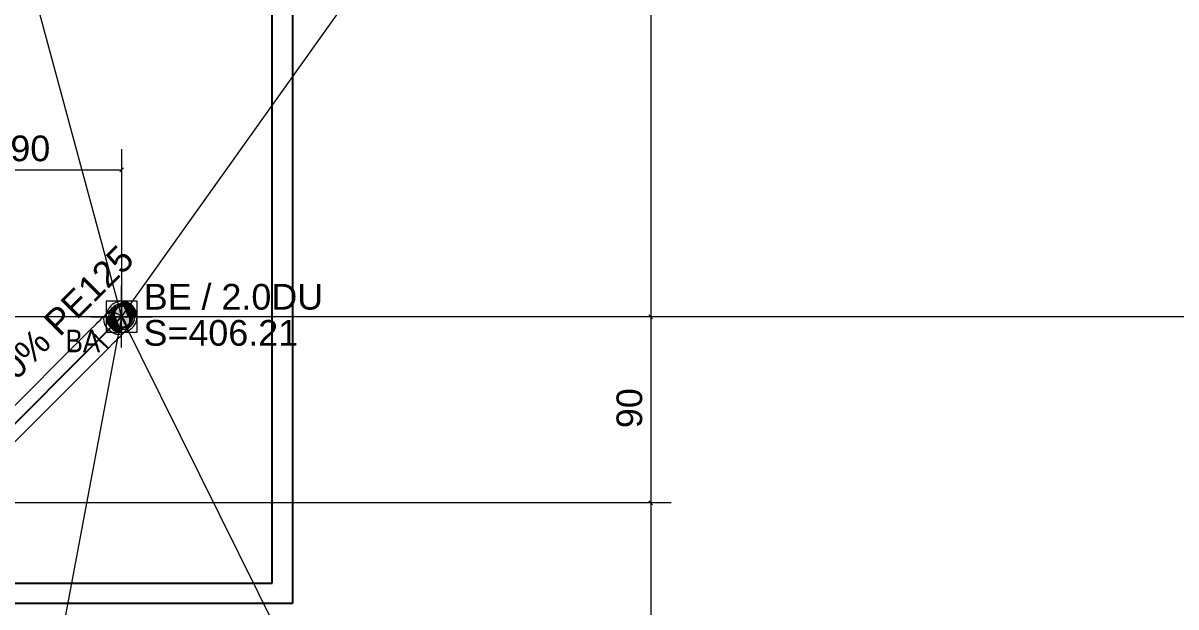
# Model space of a CAD drawing. Extents: x -1 to 1342, y -35 to 723.
# Drawn here: x 537 to 649.3, y 304.8 to 361.6 of the extents above; entities that cross this region are included whole.
import ezdxf
from ezdxf.lldxf.tags import DXFTag

# ---------------------------------------------------------------- set-up
doc = ezdxf.new("R2010")
doc.units = 0
doc.layers.get('0').update_dxf_attribs({"lineweight": 18})
for name, color, linetype, lineweight in [('-1._UG_3_035 Decken Neu', 7, 'Continuous', 25), ('-1._UG_3_111 Bemassung Ausführung Koten Neu', 7, 'Continuous', 25), ('-1._UG_3_320 Sanitär Neu', 7, 'Continuous', 25), ('-1._UG_3_322 Sanitär Beschriftung', 7, 'Continuous', 25)]:
    doc.layers.add(name, color=color, linetype=linetype, lineweight=lineweight)
for name, color, linetype, lineweight, true_color in [('H_Sole_RL', 7, 'Nova_107-A0SKLQJ9LL', 25, 0xaf5f5f), ('H_Sole_VL', 7, 'Continuous', 25, 0x6d3636), ('S_Schmutzwasser', 7, 'Continuous', 18, 0xcc6600), ('S_Schmutzwasser@DELETE-EINSTRICH', 7, 'Continuous', 18, 0xcc6600), ('S_T_Text_Grundleitungen', 2, 'Continuous', 18, 0xffff00), ('X_Mass', 7, 'Continuous', 18, 0x0080ff)]:
    doc.layers.add(name, color=color, linetype=linetype, lineweight=lineweight, true_color=true_color)
doc.styles.get("Standard").update_dxf_attribs({"font": 'arial.ttf'})
tags = doc.linetypes.add('Nova_107-A0SKLQJ9LL', pattern=[12, 4, -4, 4]).pattern_tags.tags
tags[8:9] = [DXFTag(74, 4), DXFTag(75, 0), DXFTag(340, '0'), DXFTag(46, 0.0), DXFTag(50, 0.0), DXFTag(44, 0.0), DXFTag(45, 0.0)]
tags[6:7] = [DXFTag(74, 4), DXFTag(75, 0), DXFTag(340, '0'), DXFTag(46, 0.0), DXFTag(50, 0.0), DXFTag(44, 0.0), DXFTag(45, 0.0)]
tags[4:5] = [DXFTag(74, 4), DXFTag(75, 0), DXFTag(340, '0'), DXFTag(46, 0.0), DXFTag(50, 0.0), DXFTag(44, 0.0), DXFTag(45, 0.0)]
tags = doc.linetypes.add('Strich 3_1mm Kanten', pattern=[0.004, 0.003, -0.001]).pattern_tags.tags
tags[6:7] = [DXFTag(74, 4), DXFTag(75, 0), DXFTag(340, '0'), DXFTag(46, 1.0), DXFTag(50, 0.0), DXFTag(44, 0.0), DXFTag(45, 0.0)]
tags[4:5] = [DXFTag(74, 4), DXFTag(75, 0), DXFTag(340, '0'), DXFTag(46, 1.0), DXFTag(50, 0.0), DXFTag(44, 0.0), DXFTag(45, 0.0)]
tags = doc.linetypes.add('STRICHPUNKT2', pattern=[12.7, 6.35, -3.175, 0, -3.175]).pattern_tags.tags
tags[10:11] = [DXFTag(74, 4), DXFTag(75, 0), DXFTag(340, '0'), DXFTag(46, 0.0), DXFTag(50, 0.0), DXFTag(44, 0.0), DXFTag(45, 0.0)]
tags[8:9] = [DXFTag(74, 4), DXFTag(75, 0), DXFTag(340, '0'), DXFTag(46, 0.0), DXFTag(50, 0.0), DXFTag(44, 0.0), DXFTag(45, 0.0)]
tags[6:7] = [DXFTag(74, 4), DXFTag(75, 0), DXFTag(340, '0'), DXFTag(46, 0.0), DXFTag(50, 0.0), DXFTag(44, 0.0), DXFTag(45, 0.0)]
tags[4:5] = [DXFTag(74, 4), DXFTag(75, 0), DXFTag(340, '0'), DXFTag(46, 0.0), DXFTag(50, 0.0), DXFTag(44, 0.0), DXFTag(45, 0.0)]

# ---------------------------------------------------------------- blocks, each defined once
blk = doc.blocks.new('Abwasserleitung-A0SKLQI3LL', base_point=(528.54, 280.72))
at = {"color": 0, "linetype": 'ByBlock', "lineweight": -2, "ltscale": 0.18}
for p, q in [((545.76, 332.14), (528.54, 314.93)), ((528.54, 314.93), (528.54, 280.72))]:
    blk.add_line(p, q, dxfattribs=at)
blk = doc.blocks.new('WC mit 9_0 l Spülwassermenge-A0SKLQIBLL', base_point=(545.39, 331.78))
at = {"color": 0, "linetype": 'ByBlock', "lineweight": -2, "ltscale": 0.18}
for p, q in [((545.43, 333.35), (545.4, 333.19)), ((545.49, 333.51), (545.43, 333.35)), ((545.56, 333.65), (545.49, 333.51)), ((545.65, 333.79), (545.56, 333.65)), ((545.76, 333.91), (545.65, 333.79)), ((545.88, 334.02), (545.76, 333.91)), ((546.02, 334.11), (545.88, 334.02)), ((546.16, 334.18), (546.02, 334.11)), ((546.32, 334.24), (546.16, 334.18)), ((546.48, 334.27), (546.32, 334.24)), ((546.64, 334.28), (546.48, 334.27)), ((546.8, 334.27), (546.64, 334.28)), ((546.96, 334.24), (546.8, 334.27)), ((547.12, 334.18), (546.96, 334.24)), ((547.27, 334.11), (547.12, 334.18)), ((547.4, 334.02), (547.27, 334.11)), ((547.53, 333.91), (547.4, 334.02)), ((547.63, 333.79), (547.53, 333.91)), ((547.72, 333.65), (547.63, 333.79)), ((547.8, 333.51), (547.72, 333.65)), ((547.85, 333.35), (547.8, 333.51)), ((547.88, 333.19), (547.85, 333.35)), ((545.4, 333.19), (545.39, 333.03)), ((545.39, 333.03), (545.4, 332.87)), ((545.4, 332.87), (545.43, 332.7)), ((545.43, 332.7), (545.49, 332.55)), ((545.49, 332.55), (545.56, 332.4)), ((545.56, 332.4), (545.65, 332.27)), ((545.65, 332.27), (545.76, 332.14)), ((547.53, 332.14), (547.63, 332.27)), ((547.63, 332.27), (547.72, 332.4)), ((547.72, 332.4), (547.8, 332.55)), ((547.8, 332.55), (547.85, 332.7)), ((547.85, 332.7), (547.88, 332.87)), ((547.89, 333.03), (547.88, 333.19)), ((547.88, 332.87), (547.89, 333.03)), ((545.76, 332.14), (545.88, 332.04)), ((545.88, 332.04), (546.02, 331.95)), ((546.02, 331.95), (546.16, 331.87)), ((546.16, 331.87), (546.32, 331.82)), ((546.32, 331.82), (546.48, 331.79)), ((546.48, 331.79), (546.64, 331.78)), ((546.64, 331.78), (546.8, 331.79)), ((546.8, 331.79), (546.96, 331.82)), ((546.96, 331.82), (547.12, 331.87)), ((547.12, 331.87), (547.27, 331.95)), ((547.27, 331.95), (547.4, 332.04)), ((547.4, 332.04), (547.53, 332.14))]:
    blk.add_line(p, q, dxfattribs=at)
blk = doc.blocks.new('Referenz-A0SKLQJBLL', base_point=(90.89, 84.23))
at = {"layer": 'H_Sole_RL', "linetype": 'Nova_107-A0SKLQJ9LL', "lineweight": -2, "ltscale": 0.25}
for p, q in [((563.28, 441.86), (563.28, 305.11)), ((563.28, 305.11), (489.28, 305.11))]:
    blk.add_line(p, q, dxfattribs=at)
at = {"layer": 'H_Sole_VL', "linetype": 'Continuous', "lineweight": -2, "ltscale": 0.25}
for p, q in [((561.28, 307.11), (561.28, 441.86)), ((488.45, 307.11), (561.28, 307.11))]:
    blk.add_line(p, q, dxfattribs=at)
blk = doc.blocks.new('Rohr-A0SKLQKDLL', base_point=(528.58, 314.97))
at = {"color": 0, "linetype": 'ByBlock', "lineweight": -2, "ltscale": 0.18}
for p, q in [((528.58, 316.73), (543.56, 331.71)), ((543.58, 331.68), (543.56, 331.71)), ((543.56, 331.71), (543.6, 331.69)), ((543.66, 331.58), (543.58, 331.68)), ((543.6, 331.69), (543.69, 331.61)), ((543.8, 331.44), (543.66, 331.58)), ((543.69, 331.61), (543.84, 331.47)), ((543.98, 331.25), (543.8, 331.44)), ((543.84, 331.47), (544.02, 331.29)), ((544.19, 331.03), (543.98, 331.25)), ((544.02, 331.29), (544.24, 331.08)), ((544.24, 331.08), (544.47, 330.86)), ((530.35, 314.97), (545.33, 329.95)), ((544.42, 330.8), (544.19, 331.03)), ((544.65, 330.57), (544.42, 330.8)), ((544.47, 330.86), (544.7, 330.63)), ((544.86, 330.36), (544.65, 330.57)), ((544.7, 330.63), (544.91, 330.41)), ((545.05, 330.19), (544.86, 330.36)), ((544.91, 330.41), (545.09, 330.22)), ((545.19, 330.05), (545.05, 330.19)), ((545.09, 330.22), (545.22, 330.08)), ((545.29, 329.97), (545.19, 330.05)), ((545.22, 330.08), (545.3, 329.98)), ((545.33, 329.95), (545.29, 329.97)), ((545.3, 329.98), (545.33, 329.95)), ((528.6, 316.7), (528.58, 316.73)), ((528.58, 316.73), (528.62, 316.71)), ((528.68, 316.6), (528.6, 316.7)), ((528.62, 316.71), (528.71, 316.63)), ((528.82, 316.46), (528.68, 316.6)), ((528.71, 316.63), (528.86, 316.49)), ((528.86, 316.49), (529.04, 316.31)), ((529, 316.27), (528.82, 316.46)), ((529.21, 316.05), (529, 316.27)), ((529.04, 316.31), (529.26, 316.1)), ((529.44, 315.82), (529.21, 316.05)), ((529.26, 316.1), (529.49, 315.88)), ((529.67, 315.6), (529.44, 315.82)), ((529.49, 315.88), (529.72, 315.65)), ((529.88, 315.39), (529.67, 315.6)), ((529.72, 315.65), (529.93, 315.43)), ((530.07, 315.21), (529.88, 315.39)), ((529.93, 315.43), (530.11, 315.24)), ((530.22, 315.07), (530.07, 315.21)), ((530.11, 315.24), (530.24, 315.1)), ((530.31, 314.99), (530.22, 315.07)), ((530.24, 315.1), (530.32, 315)), ((530.35, 314.97), (530.31, 314.99)), ((530.32, 315), (530.35, 314.97))]:
    blk.add_line(p, q, dxfattribs=at)
at = {"color": 0, "linetype": 'STRICHPUNKT2', "lineweight": 25, "ltscale": 0.25}
blk.add_line((529.46, 315.85), (544.44, 330.83), dxfattribs=at)
blk = doc.blocks.new('Bogen 45°-A0SKLQKFLL', base_point=(543.56, 329.95))
at = {"color": 0, "linetype": 'ByBlock', "lineweight": -2, "ltscale": 0.18}
for p, q in [((545.12, 333.27), (545.31, 333.41)), ((545.31, 333.41), (545.55, 333.47)), ((545.55, 333.47), (545.83, 333.46)), ((545.83, 333.46), (546.11, 333.38)), ((546.11, 333.38), (546.39, 333.23)), ((543.56, 331.71), (544.12, 332.27)), ((544.12, 332.27), (544.34, 332.5)), ((544.34, 332.5), (544.55, 332.7)), ((544.55, 332.7), (544.73, 332.88)), ((544.73, 332.88), (545.12, 333.27)), ((544.92, 332.84), (544.98, 333.08)), ((544.93, 332.57), (544.92, 332.84)), ((545.01, 332.28), (544.93, 332.57)), ((544.98, 333.08), (545.12, 333.27)), ((545.16, 332.01), (545.01, 332.28)), ((546.39, 333.23), (546.64, 333.02)), ((546.64, 333.02), (546.84, 332.77)), ((546.84, 332.77), (546.99, 332.5)), ((546.99, 332.5), (547.08, 332.21)), ((547.08, 332.21), (547.08, 331.94)), ((543.58, 331.68), (543.56, 331.71)), ((543.56, 331.71), (543.6, 331.69)), ((543.66, 331.58), (543.58, 331.68)), ((543.6, 331.69), (543.69, 331.61)), ((543.8, 331.44), (543.66, 331.58)), ((543.69, 331.61), (543.84, 331.47)), ((543.98, 331.25), (543.8, 331.44)), ((543.84, 331.47), (544.02, 331.29)), ((544.19, 331.03), (543.98, 331.25)), ((544.02, 331.29), (544.24, 331.08)), ((544.24, 331.08), (544.47, 330.86)), ((545.37, 331.75), (545.16, 332.01)), ((545.62, 331.55), (545.37, 331.75)), ((545.89, 331.4), (545.62, 331.55)), ((546.18, 331.32), (545.89, 331.4)), ((546.45, 331.31), (546.18, 331.32)), ((546.32, 330.94), (546.49, 331.11)), ((546.69, 331.37), (546.45, 331.31)), ((546.49, 331.11), (546.89, 331.51)), ((546.89, 331.51), (546.69, 331.37)), ((547.02, 331.7), (546.89, 331.51)), ((547.08, 331.94), (547.02, 331.7)), ((544.42, 330.8), (544.19, 331.03)), ((544.65, 330.57), (544.42, 330.8)), ((544.47, 330.86), (544.7, 330.63)), ((544.86, 330.36), (544.65, 330.57)), ((544.7, 330.63), (544.91, 330.41)), ((545.05, 330.19), (544.86, 330.36)), ((544.91, 330.41), (545.09, 330.22)), ((545.19, 330.05), (545.05, 330.19)), ((545.09, 330.22), (545.22, 330.08)), ((545.29, 329.97), (545.19, 330.05)), ((545.22, 330.08), (545.3, 329.98)), ((545.33, 329.95), (545.29, 329.97)), ((545.3, 329.98), (545.33, 329.95)), ((545.33, 329.95), (545.89, 330.51)), ((545.89, 330.51), (546.11, 330.73)), ((546.11, 330.73), (546.32, 330.94))]:
    blk.add_line(p, q, dxfattribs=at)
at = {"color": 0, "linetype": 'STRICHPUNKT2', "lineweight": 25, "ltscale": 0.25}
for p, q in [((545.61, 332), (546, 332.39)), ((544.44, 330.83), (545, 331.39)), ((545, 331.39), (545.23, 331.61)), ((545.23, 331.61), (545.43, 331.82)), ((545.43, 331.82), (545.61, 332))]:
    blk.add_line(p, q, dxfattribs=at)
blk = doc.blocks.new('Bogen 45°-A0SKLQKHLL', base_point=(544.92, 331.31))
at = {"color": 0, "linetype": 'ByBlock', "lineweight": -2, "ltscale": 0.18}
for p, q in [((545.12, 333.27), (545.51, 333.66)), ((545.12, 333.27), (545.31, 333.41)), ((545.31, 333.41), (545.55, 333.47)), ((545.39, 333.03), (545.43, 333.35)), ((545.43, 333.35), (545.56, 333.65)), ((545.51, 333.66), (545.64, 333.8)), ((545.55, 333.47), (545.82, 333.46)), ((545.56, 333.65), (545.76, 333.91)), ((545.64, 333.8), (545.73, 333.88)), ((545.73, 333.88), (545.76, 333.91)), ((545.76, 333.91), (546.02, 334.11)), ((545.82, 333.46), (546.11, 333.38)), ((546.02, 334.11), (546.32, 334.24)), ((546.11, 333.38), (546.39, 333.23)), ((546.32, 334.24), (546.64, 334.28)), ((546.64, 334.28), (546.97, 334.24)), ((546.97, 334.24), (547.27, 334.11)), ((547.27, 334.11), (547.53, 333.91)), ((547.53, 333.91), (547.72, 333.65)), ((547.72, 333.65), (547.85, 333.35)), ((547.85, 333.35), (547.89, 333.03)), ((544.92, 332.84), (544.98, 333.08)), ((544.93, 332.56), (544.92, 332.84)), ((545.01, 332.28), (544.93, 332.56)), ((544.98, 333.08), (545.12, 333.27)), ((545.16, 332), (545.01, 332.28)), ((545.43, 332.71), (545.39, 333.03)), ((545.56, 332.4), (545.43, 332.71)), ((545.76, 332.14), (545.56, 332.4)), ((546.39, 333.23), (546.64, 333.02)), ((546.64, 333.02), (546.84, 332.77)), ((546.84, 332.77), (546.99, 332.5)), ((546.99, 332.5), (547.07, 332.21)), ((547.07, 332.21), (547.08, 331.94)), ((547.72, 332.4), (547.53, 332.14)), ((547.85, 332.71), (547.72, 332.4)), ((547.89, 333.03), (547.85, 332.71)), ((545.37, 331.75), (545.16, 332)), ((545.62, 331.55), (545.37, 331.75)), ((545.89, 331.4), (545.62, 331.55)), ((546.02, 331.95), (545.76, 332.14)), ((546.18, 331.31), (545.89, 331.4)), ((546.32, 331.82), (546.02, 331.95)), ((546.45, 331.31), (546.18, 331.31)), ((546.64, 331.78), (546.32, 331.82)), ((546.69, 331.37), (546.45, 331.31)), ((546.97, 331.82), (546.64, 331.78)), ((546.88, 331.5), (546.69, 331.37)), ((546.88, 331.5), (547.28, 331.9)), ((547.02, 331.7), (546.88, 331.5)), ((547.27, 331.95), (546.97, 331.82)), ((547.08, 331.94), (547.02, 331.7)), ((547.53, 332.14), (547.27, 331.95)), ((547.28, 331.9), (547.41, 332.03)), ((547.41, 332.03), (547.5, 332.12)), ((547.5, 332.12), (547.53, 332.14))]:
    blk.add_line(p, q, dxfattribs=at)
at = {"color": 0, "lineweight": 35}
for p, q in [((545.57, 333.34), (545.87, 333.34)), ((545.7, 333.65), (545.98, 333.65)), ((545.93, 333.54), (545.84, 333.2)), ((546.1, 333.85), (545.93, 333.54)), ((545.96, 333.97), (546.2, 333.97)), ((546.34, 334.1), (546.1, 333.85)), ((546.64, 334.28), (546.34, 334.1)), ((545.53, 333.03), (545.83, 333.03)), ((545.57, 332.72), (545.87, 332.72)), ((545.7, 332.4), (545.98, 332.4)), ((545.84, 333.2), (545.84, 332.85)), ((545.84, 332.85), (545.93, 332.52)), ((545.93, 332.52), (546.1, 332.21)), ((546.1, 332.21), (546.34, 331.96)), ((545.96, 332.09), (546.2, 332.09)), ((546.34, 331.96), (546.64, 331.78))]:
    blk.add_line(p, q, dxfattribs=at)
at = {"color": 0, "linetype": 'STRICHPUNKT2', "lineweight": 25, "ltscale": 0.25}
for p, q in [((546, 332.39), (546.39, 332.78)), ((546.39, 332.78), (546.53, 332.91)), ((546.53, 332.91), (546.61, 333)), ((546.61, 333), (546.64, 333.03)), ((546.64, 333.03), (546.64, 333.03))]:
    blk.add_line(p, q, dxfattribs=at)
blk = doc.blocks.new('Maß-A0SKLQPLLL', base_point=(467.04, 245.3))
at = {"color": 0, "linetype": 'ByBlock', "lineweight": -2, "ltscale": 0.18}
for p, q in [((598.14, 481.03), (598.14, 245.49)), ((600.14, 333.03), (546.64, 333.03)), ((598.33, 332.84), (597.95, 333.22)), ((600.14, 314.93), (528.54, 314.93)), ((598.33, 314.74), (597.95, 315.12))]:
    blk.add_line(p, q, dxfattribs=at)
at = {"color": 0, "linetype": 'ByBlock', "lineweight": -2, "ltscale": 0.18, "insert": (594.81, 322.19), "char_height": 2.5, "attachment_point": 1, "rotation": 90}
blk.add_mtext('{\\fArial;90}', dxfattribs=at)
blk = doc.blocks.new('Maß-A0SKLQPNLL', base_point=(159.85, 287.88))
at = {"color": 0, "linetype": 'ByBlock', "lineweight": -2, "ltscale": 0.18}
for p, q in [((546.64, 349.33), (546.64, 333.03)), ((160.04, 347.33), (546.64, 347.33)), ((546.83, 347.52), (546.45, 347.14))]:
    blk.add_line(p, q, dxfattribs=at)
at = {"color": 0, "linetype": 'ByBlock', "lineweight": -2, "ltscale": 0.18, "insert": (535.81, 350.66), "char_height": 2.5, "attachment_point": 1}
blk.add_mtext('{\\fArial;90}', dxfattribs=at)
blk = doc.blocks.new('Referenz-A0SKLQRXLL', base_point=(5, 5))
at = {"layer": '-1._UG_3_035 Decken Neu', "color": 0, "linetype": 'Strich 3_1mm Kanten', "lineweight": 13, "ltscale": 16.9}
for p, q in [((506.64, 481.03), (546.64, 333.03)), ((546.64, 333.03), (652.14, 481.03)), ((546.64, 333.03), (506.64, 120.03)), ((546.64, 333.03), (511.64, 333.03)), ((652.14, 120.03), (546.64, 333.03)), ((652.14, 333.03), (546.64, 333.03))]:
    blk.add_line(p, q, dxfattribs=at)
at = {"layer": '-1._UG_3_111 Bemassung Ausführung Koten Neu', "color": 0, "lineweight": 13}
for p, q in [((546.64, 330.03), (546.64, 336.03)), ((546.64, 330.03), (546.64, 336.03)), ((543.64, 333.03), (549.64, 333.03)), ((543.64, 333.03), (549.64, 333.03))]:
    blk.add_line(p, q, dxfattribs=at)
at = {"layer": '-1._UG_3_111 Bemassung Ausführung Koten Neu', "color": 0, "linetype": 'Continuous', "lineweight": 13, "ltscale": 16.9}
for p, q in [((546.25, 334.48), (546.07, 334.41)), ((546.25, 334.48), (546.07, 334.41)), ((546.45, 334.52), (546.25, 334.48)), ((546.45, 334.52), (546.25, 334.48)), ((546.64, 334.53), (546.45, 334.52)), ((546.64, 334.53), (546.45, 334.52)), ((546.84, 334.52), (546.64, 334.53)), ((546.84, 334.52), (546.64, 334.53)), ((547.03, 334.48), (546.84, 334.52)), ((547.03, 334.48), (546.84, 334.52)), ((547.22, 334.41), (547.03, 334.48)), ((547.22, 334.41), (547.03, 334.48)), ((545.19, 333.42), (545.15, 333.22)), ((545.19, 333.42), (545.15, 333.22)), ((545.26, 333.6), (545.19, 333.42)), ((545.26, 333.6), (545.19, 333.42)), ((545.34, 333.78), (545.26, 333.6)), ((545.34, 333.78), (545.26, 333.6)), ((545.45, 333.94), (545.34, 333.78)), ((545.45, 333.94), (545.34, 333.78)), ((545.58, 334.09), (545.45, 333.94)), ((545.58, 334.09), (545.45, 333.94)), ((545.73, 334.22), (545.58, 334.09)), ((545.73, 334.22), (545.58, 334.09)), ((545.89, 334.33), (545.73, 334.22)), ((545.89, 334.33), (545.73, 334.22)), ((546.07, 334.41), (545.89, 334.33)), ((546.07, 334.41), (545.89, 334.33)), ((547.39, 334.33), (547.22, 334.41)), ((547.39, 334.33), (547.22, 334.41)), ((547.55, 334.22), (547.39, 334.33)), ((547.55, 334.22), (547.39, 334.33)), ((547.7, 334.09), (547.55, 334.22)), ((547.7, 334.09), (547.55, 334.22)), ((547.83, 333.94), (547.7, 334.09)), ((547.83, 333.94), (547.7, 334.09)), ((547.94, 333.78), (547.83, 333.94)), ((547.94, 333.78), (547.83, 333.94)), ((548.03, 333.6), (547.94, 333.78)), ((548.03, 333.6), (547.94, 333.78)), ((548.09, 333.42), (548.03, 333.6)), ((548.09, 333.42), (548.03, 333.6)), ((548.13, 333.22), (548.09, 333.42)), ((548.13, 333.22), (548.09, 333.42)), ((545.15, 333.22), (545.14, 333.03)), ((545.15, 333.22), (545.14, 333.03)), ((545.14, 333.03), (545.15, 332.83)), ((545.14, 333.03), (545.15, 332.83)), ((545.15, 332.83), (545.19, 332.64)), ((545.15, 332.83), (545.19, 332.64)), ((545.19, 332.64), (545.26, 332.45)), ((545.19, 332.64), (545.26, 332.45)), ((545.26, 332.45), (545.34, 332.28)), ((545.26, 332.45), (545.34, 332.28)), ((545.34, 332.28), (545.45, 332.12)), ((545.34, 332.28), (545.45, 332.12)), ((547.83, 332.12), (547.94, 332.28)), ((547.83, 332.12), (547.94, 332.28)), ((547.94, 332.28), (548.03, 332.45)), ((547.94, 332.28), (548.03, 332.45)), ((548.03, 332.45), (548.09, 332.64)), ((548.03, 332.45), (548.09, 332.64)), ((548.09, 332.64), (548.13, 332.83)), ((548.09, 332.64), (548.13, 332.83)), ((548.14, 333.03), (548.13, 333.22)), ((548.14, 333.03), (548.13, 333.22)), ((548.13, 332.83), (548.14, 333.03)), ((548.13, 332.83), (548.14, 333.03)), ((545.45, 332.12), (545.58, 331.97)), ((545.45, 332.12), (545.58, 331.97)), ((545.58, 331.97), (545.73, 331.84)), ((545.58, 331.97), (545.73, 331.84)), ((545.73, 331.84), (545.89, 331.73)), ((545.73, 331.84), (545.89, 331.73)), ((545.89, 331.73), (546.07, 331.64)), ((545.89, 331.73), (546.07, 331.64)), ((546.07, 331.64), (546.25, 331.58)), ((546.07, 331.64), (546.25, 331.58)), ((546.25, 331.58), (546.45, 331.54)), ((546.25, 331.58), (546.45, 331.54)), ((546.45, 331.54), (546.64, 331.53)), ((546.45, 331.54), (546.64, 331.53)), ((546.64, 331.53), (546.84, 331.54)), ((546.64, 331.53), (546.84, 331.54)), ((546.84, 331.54), (547.03, 331.58)), ((546.84, 331.54), (547.03, 331.58)), ((547.03, 331.58), (547.22, 331.64)), ((547.03, 331.58), (547.22, 331.64)), ((547.22, 331.64), (547.39, 331.73)), ((547.22, 331.64), (547.39, 331.73)), ((547.39, 331.73), (547.55, 331.84)), ((547.39, 331.73), (547.55, 331.84)), ((547.55, 331.84), (547.7, 331.97)), ((547.55, 331.84), (547.7, 331.97)), ((547.7, 331.97), (547.83, 332.12)), ((547.7, 331.97), (547.83, 332.12))]:
    blk.add_line(p, q, dxfattribs=at)
at = {"layer": '-1._UG_3_111 Bemassung Ausführung Koten Neu', "color": 0, "linetype": 'Continuous', "lineweight": 0, "ltscale": 0.0169}
for points in [[(546.64, 333.03), (547.22, 333.03), (546.64, 334.53)], [(546.68, 334.41), (547.22, 334.41), (546.64, 334.53)], [(547.22, 333.03), (547.22, 334.41), (546.68, 334.41)], [(547.22, 333.03), (547.7, 333.03), (547.22, 334.41)], [(547.33, 334.09), (547.7, 334.09), (547.22, 334.41)], [(547.7, 333.03), (547.7, 334.09), (547.33, 334.09)], [(547.7, 333.03), (548.03, 333.03), (547.7, 334.09)], [(547.85, 333.6), (548.03, 333.6), (547.7, 334.09)], [(548.03, 333.03), (548.03, 333.6), (547.85, 333.6)], [(548.03, 333.03), (548.14, 333.03), (548.03, 333.6)], [(545.26, 332.45), (545.26, 333.03), (545.14, 333.03)], [(545.26, 332.45), (545.43, 332.45), (545.26, 333.03)], [(545.58, 331.97), (545.58, 333.03), (545.26, 333.03)], [(545.58, 331.97), (545.43, 332.45), (545.26, 332.45)], [(545.58, 331.97), (545.95, 331.97), (545.58, 333.03)], [(546.07, 331.64), (546.07, 333.03), (545.58, 333.03)], [(546.07, 331.64), (546.6, 331.64), (546.07, 333.03)], [(546.64, 331.53), (546.64, 333.03), (546.07, 333.03)], [(546.07, 331.64), (545.95, 331.97), (545.58, 331.97)], [(546.64, 331.53), (546.6, 331.64), (546.07, 331.64)]]:
    blk.add_solid(points, dxfattribs=at)
at = {"layer": '-1._UG_3_320 Sanitär Neu', "color": 0, "lineweight": 13}
for p, q in [((545.14, 334.53), (545.14, 331.53)), ((548.14, 334.53), (545.14, 334.53)), ((548.14, 331.53), (548.14, 334.53)), ((545.78, 333.53), (545.66, 333.53)), ((545.78, 332.53), (545.66, 332.53)), ((545.14, 331.53), (548.14, 331.53))]:
    blk.add_line(p, q, dxfattribs=at)
at = {"layer": '-1._UG_3_320 Sanitär Neu', "color": 0, "linetype": 'Continuous', "lineweight": 13, "ltscale": 16.9}
for p, q in [((545.58, 333.31), (545.55, 333.17)), ((545.63, 333.45), (545.58, 333.31)), ((545.69, 333.58), (545.63, 333.45)), ((545.72, 333.41), (545.68, 333.29)), ((545.77, 333.7), (545.69, 333.58)), ((545.78, 333.53), (545.72, 333.41)), ((545.86, 333.81), (545.77, 333.7)), ((545.85, 333.64), (545.78, 333.53)), ((545.93, 333.74), (545.85, 333.64)), ((545.97, 333.9), (545.86, 333.81)), ((546.03, 333.82), (545.93, 333.74)), ((546.09, 333.98), (545.97, 333.9)), ((546.14, 333.89), (546.03, 333.82)), ((546.22, 334.04), (546.09, 333.98)), ((546.26, 333.95), (546.14, 333.89)), ((546.36, 334.09), (546.22, 334.04)), ((546.38, 333.99), (546.26, 333.95)), ((546.5, 334.12), (546.36, 334.09)), ((546.51, 334.02), (546.38, 333.99)), ((546.64, 334.13), (546.5, 334.12)), ((546.64, 334.03), (546.51, 334.02)), ((546.78, 334.12), (546.64, 334.13)), ((546.77, 334.02), (546.64, 334.03)), ((546.9, 333.99), (546.77, 334.02)), ((546.93, 334.09), (546.78, 334.12)), ((547.02, 333.95), (546.9, 333.99)), ((547.06, 334.04), (546.93, 334.09)), ((547.14, 333.89), (547.02, 333.95)), ((547.19, 333.98), (547.06, 334.04)), ((547.25, 333.82), (547.14, 333.89)), ((547.31, 333.9), (547.19, 333.98)), ((547.35, 333.74), (547.25, 333.82)), ((547.42, 333.81), (547.31, 333.9)), ((547.43, 333.64), (547.35, 333.74)), ((547.51, 333.7), (547.42, 333.81)), ((547.51, 333.53), (547.43, 333.64)), ((547.59, 333.58), (547.51, 333.7)), ((547.57, 333.41), (547.51, 333.53)), ((547.61, 333.29), (547.57, 333.41)), ((547.66, 333.45), (547.59, 333.58)), ((547.7, 333.31), (547.66, 333.45)), ((547.73, 333.17), (547.7, 333.31)), ((545.55, 333.17), (545.54, 333.03)), ((545.54, 333.03), (545.55, 332.88)), ((545.55, 332.88), (545.58, 332.74)), ((545.58, 332.74), (545.63, 332.61)), ((545.63, 332.61), (545.69, 332.48)), ((545.65, 333.16), (545.64, 333.03)), ((545.64, 333.03), (545.65, 332.9)), ((545.68, 333.29), (545.65, 333.16)), ((545.65, 332.9), (545.68, 332.77)), ((545.68, 332.77), (545.72, 332.65)), ((545.69, 332.48), (545.77, 332.36)), ((545.72, 332.65), (545.78, 332.53)), ((545.77, 332.36), (545.86, 332.25)), ((545.78, 332.53), (545.85, 332.42)), ((545.85, 332.42), (545.93, 332.32)), ((545.86, 332.25), (545.97, 332.16)), ((545.93, 332.32), (546.03, 332.23)), ((546.03, 332.23), (546.14, 332.16)), ((547.14, 332.16), (547.25, 332.23)), ((547.25, 332.23), (547.35, 332.32)), ((547.31, 332.16), (547.42, 332.25)), ((547.35, 332.32), (547.43, 332.42)), ((547.42, 332.25), (547.51, 332.36)), ((547.43, 332.42), (547.51, 332.53)), ((547.51, 332.53), (547.57, 332.65)), ((547.51, 332.36), (547.59, 332.48)), ((547.57, 332.65), (547.61, 332.77)), ((547.59, 332.48), (547.66, 332.61)), ((547.63, 333.16), (547.61, 333.29)), ((547.61, 332.77), (547.63, 332.9)), ((547.64, 333.03), (547.63, 333.16)), ((547.63, 332.9), (547.64, 333.03)), ((547.66, 332.61), (547.7, 332.74)), ((547.7, 332.74), (547.73, 332.88)), ((547.74, 333.03), (547.73, 333.17)), ((547.73, 332.88), (547.74, 333.03)), ((545.97, 332.16), (546.09, 332.08)), ((546.09, 332.08), (546.22, 332.01)), ((546.14, 332.16), (546.26, 332.1)), ((546.22, 332.01), (546.36, 331.97)), ((546.26, 332.1), (546.38, 332.06)), ((546.36, 331.97), (546.5, 331.94)), ((546.38, 332.06), (546.51, 332.04)), ((546.5, 331.94), (546.64, 331.93)), ((546.51, 332.04), (546.64, 332.03)), ((546.64, 332.03), (546.77, 332.04)), ((546.64, 331.93), (546.78, 331.94)), ((546.77, 332.04), (546.9, 332.06)), ((546.78, 331.94), (546.93, 331.97)), ((546.9, 332.06), (547.02, 332.1)), ((546.93, 331.97), (547.06, 332.01)), ((547.02, 332.1), (547.14, 332.16)), ((547.06, 332.01), (547.19, 332.08)), ((547.19, 332.08), (547.31, 332.16))]:
    blk.add_line(p, q, dxfattribs=at)
at = {"layer": '-1._UG_3_320 Sanitär Neu', "color": 0, "linetype": 'Continuous', "lineweight": 0, "ltscale": 0.0169}
for points in [[(545.55, 333.2), (545.6, 333.2), (545.6, 333.37)], [(545.55, 333.2), (545.6, 333.2), (545.6, 333.37)], [(545.6, 333.37), (545.64, 333.37), (545.64, 333.49)], [(545.6, 333.37), (545.64, 333.37), (545.64, 333.48)], [(545.6, 332.69), (545.64, 332.69), (545.6, 333.37)], [(545.64, 333.1), (545.64, 333.37), (545.6, 333.37)], [(545.62, 332.95), (545.64, 332.95), (545.6, 333.37)], [(545.63, 333.1), (545.64, 333.1), (545.6, 333.37)], [(545.6, 332.69), (545.63, 332.69), (545.6, 333.37)], [(545.64, 332.58), (545.64, 333.37), (545.6, 333.37)], [(545.64, 333.49), (545.66, 333.49), (545.66, 333.53)], [(545.64, 333.48), (545.65, 333.48), (545.65, 333.51)], [(545.64, 333.22), (545.66, 333.22), (545.64, 333.49)], [(545.66, 333.22), (545.66, 333.49), (545.64, 333.49)], [(545.64, 333.18), (545.65, 333.18), (545.64, 333.48)], [(545.65, 333.18), (545.65, 333.48), (545.64, 333.48)], [(545.65, 333.51), (545.66, 333.51), (545.66, 333.53)], [(545.65, 333.22), (545.66, 333.22), (545.65, 333.51)], [(545.66, 333.22), (545.66, 333.51), (545.65, 333.51)], [(545.65, 333.18), (545.69, 333.18), (545.69, 333.34)], [(545.66, 333.53), (545.69, 333.53), (545.69, 333.58)], [(545.66, 333.25), (545.67, 333.25), (545.66, 333.53)], [(545.67, 333.25), (545.67, 333.53), (545.66, 333.53)], [(545.66, 333.34), (545.69, 333.34), (545.66, 333.53)], [(545.69, 333.34), (545.69, 333.53), (545.66, 333.53)], [(545.66, 333.22), (545.69, 333.34), (545.66, 333.34)], [(545.67, 333.39), (545.71, 333.39), (545.67, 333.53)], [(545.71, 333.39), (545.71, 333.53), (545.67, 333.53)], [(545.67, 333.25), (545.71, 333.39), (545.67, 333.39)], [(545.69, 333.58), (545.75, 333.58), (545.75, 333.67)], [(545.69, 333.48), (545.75, 333.48), (545.69, 333.58)], [(545.75, 333.48), (545.75, 333.58), (545.69, 333.58)], [(545.69, 333.34), (545.75, 333.48), (545.69, 333.48)], [(545.69, 333.34), (545.75, 333.34), (545.75, 333.48)], [(545.69, 332.72), (545.74, 332.72), (545.69, 333.34)], [(545.75, 332.57), (545.75, 333.34), (545.69, 333.34)], [(545.71, 333.39), (545.78, 333.53), (545.71, 333.53)], [(545.75, 333.67), (545.83, 333.67), (545.83, 333.77)], [(545.75, 333.48), (545.75, 333.48), (545.75, 333.67)], [(545.75, 333.48), (545.75, 333.67), (545.75, 333.67)], [(545.75, 333.67), (545.75, 333.67), (545.75, 333.67)], [(545.75, 333.62), (545.83, 333.62), (545.75, 333.67)], [(545.83, 333.62), (545.83, 333.67), (545.75, 333.67)], [(545.75, 333.48), (545.83, 333.62), (545.75, 333.62)], [(545.75, 333.48), (545.83, 333.48), (545.83, 333.62)], [(545.75, 333.48), (545.75, 333.48), (545.75, 333.48)], [(545.75, 332.57), (545.82, 332.57), (545.75, 333.48)], [(545.83, 332.44), (545.83, 333.48), (545.75, 333.48)], [(545.83, 333.77), (545.86, 333.77), (545.86, 333.81)], [(545.83, 333.65), (545.86, 333.65), (545.83, 333.77)], [(545.86, 333.65), (545.86, 333.77), (545.83, 333.77)], [(545.83, 333.62), (545.93, 333.62), (545.93, 333.74)], [(545.83, 333.62), (545.86, 333.65), (545.83, 333.65)], [(545.83, 332.44), (545.92, 332.44), (545.83, 333.62)], [(545.93, 332.32), (545.93, 333.62), (545.83, 333.62)], [(545.86, 333.81), (545.93, 333.81), (545.93, 333.87)], [(545.86, 333.74), (545.93, 333.74), (545.86, 333.81)], [(545.93, 333.74), (545.93, 333.81), (545.86, 333.81)], [(545.86, 333.65), (545.93, 333.74), (545.86, 333.74)], [(545.93, 333.87), (545.99, 333.87), (545.99, 333.92)], [(545.93, 333.79), (545.99, 333.79), (545.93, 333.87)], [(545.99, 333.79), (545.99, 333.87), (545.93, 333.87)], [(545.93, 333.74), (546.05, 333.74), (546.05, 333.84)], [(545.93, 333.74), (545.99, 333.79), (545.93, 333.79)], [(545.93, 332.32), (546.05, 332.32), (545.93, 333.74)], [(546.05, 332.22), (546.05, 333.74), (545.93, 333.74)], [(545.99, 333.92), (546.05, 333.92), (546.05, 333.95)], [(545.99, 333.84), (546.05, 333.84), (545.99, 333.92)], [(546.05, 333.84), (546.05, 333.92), (545.99, 333.92)], [(545.99, 333.79), (546.05, 333.84), (545.99, 333.84)], [(546.05, 333.95), (546.14, 333.95), (546.14, 334.01)], [(546.05, 333.89), (546.14, 333.89), (546.05, 333.95)], [(546.14, 333.89), (546.14, 333.95), (546.05, 333.95)], [(546.05, 333.84), (546.19, 333.84), (546.19, 333.92)], [(546.05, 333.84), (546.14, 333.89), (546.05, 333.89)], [(546.05, 332.22), (546.18, 332.22), (546.05, 333.84)], [(546.19, 332.14), (546.19, 333.84), (546.05, 333.84)], [(546.14, 334.01), (546.19, 334.01), (546.19, 334.03)], [(546.14, 333.92), (546.19, 333.92), (546.14, 334.01)], [(546.19, 333.92), (546.19, 334.01), (546.14, 334.01)], [(546.14, 333.89), (546.19, 333.92), (546.14, 333.92)], [(546.19, 334.03), (546.3, 334.03), (546.3, 334.07)], [(546.19, 333.97), (546.3, 333.97), (546.19, 334.03)], [(546.3, 333.97), (546.3, 334.03), (546.19, 334.03)], [(546.19, 333.92), (546.33, 333.92), (546.33, 333.98)], [(546.19, 333.92), (546.3, 333.97), (546.19, 333.97)], [(546.19, 332.14), (546.33, 332.14), (546.19, 333.92)], [(546.33, 332.08), (546.33, 333.92), (546.19, 333.92)], [(546.3, 334.07), (546.33, 334.07), (546.33, 334.08)], [(546.3, 333.98), (546.33, 333.98), (546.3, 334.07)], [(546.33, 333.98), (546.33, 334.07), (546.3, 334.07)], [(546.3, 333.97), (546.33, 333.98), (546.3, 333.98)], [(546.33, 334.08), (546.47, 334.08), (546.47, 334.11)], [(546.33, 334.01), (546.47, 334.01), (546.33, 334.08)], [(546.47, 334.01), (546.47, 334.08), (546.33, 334.08)], [(546.33, 333.98), (546.48, 333.98), (546.48, 334.02)], [(546.33, 333.98), (546.47, 334.01), (546.33, 334.01)], [(546.33, 332.08), (546.48, 332.08), (546.33, 333.98)], [(546.48, 332.04), (546.48, 333.98), (546.33, 333.98)], [(546.47, 334.11), (546.48, 334.11), (546.48, 334.12)], [(546.47, 334.02), (546.48, 334.02), (546.47, 334.11)], [(546.48, 334.02), (546.48, 334.11), (546.47, 334.11)], [(546.47, 334.01), (546.48, 334.02), (546.47, 334.02)], [(546.48, 334.12), (546.64, 334.12), (546.64, 334.13)], [(546.48, 334.03), (546.64, 334.03), (546.48, 334.12)], [(546.64, 334.03), (546.64, 334.12), (546.48, 334.12)], [(546.48, 334.02), (546.64, 334.03), (546.48, 334.03)], [(546.48, 334.02), (546.64, 334.02), (546.64, 334.03)], [(546.48, 332.04), (546.64, 332.04), (546.48, 334.02)], [(546.64, 332.03), (546.64, 334.02), (546.48, 334.02)], [(546.64, 334.03), (546.78, 334.03), (546.64, 334.13)], [(546.66, 334.12), (546.8, 334.12), (546.64, 334.13)], [(546.8, 334.02), (546.78, 334.03), (546.64, 334.03)], [(546.64, 332.04), (546.8, 332.04), (546.64, 334.03)], [(546.64, 334.02), (546.8, 334.02), (546.64, 334.03)], [(546.8, 332.04), (546.8, 334.02), (546.64, 334.02)], [(546.8, 334.02), (546.8, 334.12), (546.66, 334.12)], [(546.8, 334.02), (546.81, 334.02), (546.8, 334.12)], [(546.8, 334.11), (546.81, 334.11), (546.8, 334.12)], [(546.81, 334.01), (546.81, 334.11), (546.8, 334.11)], [(546.81, 334.01), (546.81, 334.02), (546.8, 334.02)], [(546.8, 332.08), (546.95, 332.08), (546.8, 334.02)], [(546.8, 333.98), (546.95, 333.98), (546.8, 334.02)], [(546.95, 332.08), (546.95, 333.98), (546.8, 333.98)], [(546.81, 334.01), (546.92, 334.01), (546.81, 334.11)], [(546.85, 334.08), (546.95, 334.08), (546.81, 334.11)], [(546.95, 333.98), (546.92, 334.01), (546.81, 334.01)], [(546.95, 333.98), (546.95, 334.08), (546.85, 334.08)], [(546.95, 333.98), (546.98, 333.98), (546.95, 334.08)], [(546.95, 334.07), (546.98, 334.07), (546.95, 334.08)], [(546.98, 333.97), (546.98, 334.07), (546.95, 334.07)], [(546.98, 333.97), (546.98, 333.98), (546.95, 333.98)], [(546.95, 332.14), (547.1, 332.14), (546.95, 333.98)], [(546.96, 333.92), (547.1, 333.92), (546.95, 333.98)], [(547.1, 332.14), (547.1, 333.92), (546.96, 333.92)], [(546.98, 333.97), (547.06, 333.97), (546.98, 334.07)], [(547.02, 334.03), (547.1, 334.03), (546.98, 334.07)], [(547.1, 333.92), (547.06, 333.97), (546.98, 333.97)], [(547.1, 333.92), (547.1, 334.03), (547.02, 334.03)], [(547.1, 333.92), (547.13, 333.92), (547.1, 334.03)], [(547.1, 334.01), (547.14, 334.01), (547.1, 334.03)], [(547.14, 333.89), (547.14, 334.01), (547.1, 334.01)], [(547.14, 333.89), (547.13, 333.92), (547.1, 333.92)], [(547.1, 332.22), (547.23, 332.22), (547.1, 333.92)], [(547.1, 333.84), (547.23, 333.84), (547.1, 333.92)], [(547.23, 332.22), (547.23, 333.84), (547.1, 333.84)], [(547.14, 333.89), (547.2, 333.89), (547.14, 334.01)], [(547.17, 333.95), (547.23, 333.95), (547.14, 334.01)], [(547.23, 333.84), (547.2, 333.89), (547.14, 333.89)], [(547.23, 333.84), (547.23, 333.95), (547.17, 333.95)], [(547.23, 333.84), (547.27, 333.84), (547.23, 333.95)], [(547.24, 333.92), (547.29, 333.92), (547.23, 333.95)], [(547.29, 333.79), (547.27, 333.84), (547.23, 333.84)], [(547.23, 332.32), (547.35, 332.32), (547.23, 333.84)], [(547.24, 333.74), (547.35, 333.74), (547.23, 333.84)], [(547.29, 333.79), (547.29, 333.92), (547.24, 333.92)], [(547.35, 332.32), (547.35, 333.74), (547.24, 333.74)], [(547.29, 333.79), (547.33, 333.79), (547.29, 333.92)], [(547.3, 333.87), (547.35, 333.87), (547.29, 333.92)], [(547.35, 333.74), (547.33, 333.79), (547.29, 333.79)], [(547.35, 333.74), (547.35, 333.87), (547.3, 333.87)], [(547.35, 333.74), (547.39, 333.74), (547.35, 333.87)], [(547.37, 333.81), (547.42, 333.81), (547.35, 333.87)], [(547.42, 333.65), (547.39, 333.74), (547.35, 333.74)], [(547.35, 332.44), (547.45, 332.44), (547.35, 333.74)], [(547.36, 333.62), (547.45, 333.62), (547.35, 333.74)], [(547.45, 332.44), (547.45, 333.62), (547.36, 333.62)], [(547.42, 333.65), (547.42, 333.81), (547.37, 333.81)], [(547.42, 333.65), (547.44, 333.65), (547.42, 333.81)], [(547.43, 333.77), (547.45, 333.77), (547.42, 333.81)], [(547.45, 333.62), (547.44, 333.65), (547.42, 333.65)], [(547.45, 333.62), (547.45, 333.77), (547.43, 333.77)], [(547.45, 333.62), (547.49, 333.62), (547.45, 333.77)], [(547.48, 333.67), (547.53, 333.67), (547.45, 333.77)], [(547.53, 333.48), (547.49, 333.62), (547.45, 333.62)], [(547.45, 332.57), (547.53, 332.57), (547.45, 333.62)], [(547.46, 333.48), (547.53, 333.48), (547.45, 333.62)], [(547.53, 332.57), (547.53, 333.48), (547.46, 333.48)], [(547.53, 333.48), (547.53, 333.67), (547.48, 333.67)], [(547.53, 333.48), (547.53, 333.48), (547.53, 333.67)], [(547.53, 333.48), (547.53, 333.67), (547.53, 333.67)], [(547.53, 333.67), (547.53, 333.67), (547.53, 333.67)], [(547.53, 333.48), (547.57, 333.48), (547.53, 333.67)], [(547.55, 333.58), (547.59, 333.58), (547.53, 333.67)], [(547.53, 333.48), (547.53, 333.48), (547.53, 333.48)], [(547.59, 333.34), (547.57, 333.48), (547.53, 333.48)], [(547.53, 332.72), (547.59, 332.72), (547.53, 333.48)], [(547.54, 333.34), (547.59, 333.34), (547.53, 333.48)], [(547.59, 332.72), (547.59, 333.34), (547.54, 333.34)], [(547.59, 333.34), (547.59, 333.58), (547.55, 333.58)], [(547.59, 333.34), (547.61, 333.34), (547.59, 333.58)], [(547.6, 333.53), (547.62, 333.53), (547.59, 333.58)], [(547.62, 333.22), (547.61, 333.34), (547.59, 333.34)], [(547.59, 332.87), (547.63, 332.87), (547.59, 333.34)], [(547.6, 333.18), (547.63, 333.18), (547.59, 333.34)], [(547.62, 333.22), (547.62, 333.53), (547.6, 333.53)], [(547.62, 333.22), (547.63, 333.22), (547.62, 333.53)], [(547.62, 333.51), (547.63, 333.51), (547.62, 333.53)], [(547.63, 333.18), (547.63, 333.51), (547.62, 333.51)], [(547.63, 333.18), (547.64, 333.18), (547.63, 333.51)], [(547.63, 333.48), (547.64, 333.48), (547.63, 333.51)], [(547.64, 333.03), (547.64, 333.48), (547.63, 333.48)], [(547.64, 332.69), (547.69, 332.69), (547.64, 333.48)], [(547.65, 333.37), (547.69, 333.37), (547.64, 333.48)], [(547.69, 332.69), (547.69, 333.37), (547.65, 333.37)], [(547.69, 332.86), (547.73, 332.86), (547.69, 333.37)], [(547.7, 333.2), (547.73, 333.2), (547.69, 333.37)], [(545.54, 333.03), (545.55, 333.03), (545.55, 333.2)], [(545.54, 333.03), (545.55, 333.03), (545.55, 333.2)], [(545.55, 332.86), (545.55, 333.03), (545.54, 333.03)], [(545.55, 332.86), (545.55, 333.03), (545.54, 333.03)], [(545.55, 332.86), (545.58, 332.86), (545.55, 333.2)], [(545.6, 332.69), (545.6, 333.2), (545.55, 333.2)], [(545.55, 332.86), (545.58, 332.86), (545.55, 333.2)], [(545.6, 332.69), (545.6, 333.2), (545.55, 333.2)], [(545.6, 332.69), (545.58, 332.86), (545.55, 332.86)], [(545.6, 332.69), (545.58, 332.86), (545.55, 332.86)], [(545.64, 332.57), (545.64, 332.69), (545.6, 332.69)], [(545.64, 332.58), (545.63, 332.69), (545.6, 332.69)], [(545.64, 332.57), (545.64, 332.95), (545.62, 332.95)], [(545.64, 332.95), (545.64, 333.1), (545.63, 333.1)], [(545.64, 333.1), (545.66, 333.22), (545.64, 333.22)], [(545.64, 333.03), (545.65, 333.18), (545.64, 333.18)], [(545.64, 333.03), (545.65, 333.03), (545.65, 333.18)], [(545.64, 332.58), (545.65, 332.58), (545.64, 333.03)], [(545.65, 332.87), (545.65, 332.87), (545.64, 333.03)], [(545.65, 332.87), (545.65, 333.03), (545.64, 333.03)], [(545.64, 332.57), (545.66, 332.57), (545.64, 332.95)], [(545.65, 332.84), (545.66, 332.84), (545.64, 332.95)], [(545.65, 332.55), (545.65, 332.58), (545.64, 332.58)], [(545.66, 332.53), (545.66, 332.57), (545.64, 332.57)], [(545.65, 333.18), (545.66, 333.22), (545.65, 333.22)], [(545.65, 332.87), (545.68, 332.87), (545.65, 333.18)], [(545.69, 332.72), (545.69, 333.18), (545.65, 333.18)], [(545.65, 332.55), (545.65, 332.87), (545.65, 332.87)], [(545.65, 332.55), (545.66, 332.55), (545.65, 332.87)], [(545.65, 332.84), (545.66, 332.84), (545.65, 332.87)], [(545.69, 332.72), (545.68, 332.87), (545.65, 332.87)], [(545.66, 332.53), (545.66, 332.84), (545.65, 332.84)], [(545.66, 332.53), (545.66, 332.84), (545.65, 332.84)], [(545.66, 332.53), (545.66, 332.55), (545.65, 332.55)], [(545.66, 333.22), (545.67, 333.25), (545.66, 333.25)], [(545.66, 332.53), (545.67, 332.53), (545.66, 332.84)], [(545.66, 332.81), (545.67, 332.81), (545.66, 332.84)], [(545.66, 332.53), (545.69, 332.53), (545.66, 332.84)], [(545.67, 332.72), (545.69, 332.72), (545.66, 332.84)], [(545.67, 332.53), (545.67, 332.81), (545.66, 332.81)], [(545.69, 332.48), (545.69, 332.53), (545.66, 332.53)], [(545.67, 332.53), (545.71, 332.53), (545.67, 332.81)], [(545.69, 332.66), (545.71, 332.66), (545.67, 332.81)], [(545.69, 332.48), (545.69, 332.72), (545.67, 332.72)], [(545.69, 332.48), (545.73, 332.48), (545.69, 332.72)], [(545.72, 332.57), (545.75, 332.57), (545.69, 332.72)], [(545.75, 332.57), (545.74, 332.72), (545.69, 332.72)], [(545.71, 332.53), (545.71, 332.66), (545.69, 332.66)], [(545.75, 332.38), (545.73, 332.48), (545.69, 332.48)], [(545.71, 332.53), (545.78, 332.53), (545.71, 332.66)], [(545.75, 332.38), (545.75, 332.57), (545.72, 332.57)], [(545.75, 332.38), (545.75, 332.38), (545.75, 332.57)], [(545.75, 332.38), (545.75, 332.57), (545.75, 332.57)], [(545.75, 332.57), (545.75, 332.57), (545.75, 332.57)], [(545.75, 332.38), (545.81, 332.38), (545.75, 332.57)], [(545.79, 332.44), (545.83, 332.44), (545.75, 332.57)], [(545.83, 332.44), (545.82, 332.57), (545.75, 332.57)], [(545.75, 332.38), (545.75, 332.38), (545.75, 332.38)], [(545.83, 332.29), (545.81, 332.38), (545.75, 332.38)], [(545.83, 332.29), (545.83, 332.44), (545.79, 332.44)], [(545.83, 332.29), (545.86, 332.29), (545.83, 332.44)], [(545.84, 332.4), (545.86, 332.4), (545.83, 332.44)], [(545.93, 332.32), (545.92, 332.44), (545.83, 332.44)], [(545.86, 332.25), (545.86, 332.29), (545.83, 332.29)], [(545.86, 332.25), (545.86, 332.4), (545.84, 332.4)], [(545.86, 332.25), (545.91, 332.25), (545.86, 332.4)], [(545.89, 332.32), (545.93, 332.32), (545.86, 332.4)], [(545.93, 332.19), (545.91, 332.25), (545.86, 332.25)], [(545.93, 332.19), (545.93, 332.32), (545.89, 332.32)], [(545.93, 332.19), (545.98, 332.19), (545.93, 332.32)], [(545.95, 332.27), (545.99, 332.27), (545.93, 332.32)], [(546.05, 332.22), (546.05, 332.32), (545.93, 332.32)], [(545.99, 332.14), (545.98, 332.19), (545.93, 332.19)], [(545.99, 332.14), (545.99, 332.27), (545.95, 332.27)], [(545.99, 332.14), (546.04, 332.14), (545.99, 332.27)], [(546.01, 332.22), (546.05, 332.22), (545.99, 332.27)], [(546.05, 332.1), (546.05, 332.22), (546.01, 332.22)], [(546.05, 332.1), (546.11, 332.1), (546.05, 332.22)], [(546.08, 332.17), (546.14, 332.17), (546.05, 332.22)], [(546.19, 332.14), (546.18, 332.22), (546.05, 332.22)], [(547.1, 332.14), (547.23, 332.22), (547.1, 332.22)], [(547.14, 332.17), (547.23, 332.17), (547.23, 332.22)], [(547.23, 332.22), (547.35, 332.32), (547.23, 332.32)], [(547.23, 332.22), (547.29, 332.22), (547.29, 332.27)], [(547.23, 332.14), (547.29, 332.14), (547.23, 332.22)], [(547.29, 332.14), (547.29, 332.22), (547.23, 332.22)], [(547.29, 332.27), (547.35, 332.27), (547.35, 332.32)], [(547.29, 332.19), (547.35, 332.19), (547.29, 332.27)], [(547.35, 332.19), (547.35, 332.27), (547.29, 332.27)], [(547.29, 332.14), (547.35, 332.19), (547.29, 332.19)], [(547.35, 332.32), (547.45, 332.44), (547.35, 332.44)], [(547.35, 332.32), (547.42, 332.32), (547.42, 332.4)], [(547.35, 332.25), (547.42, 332.25), (547.35, 332.32)], [(547.42, 332.25), (547.42, 332.32), (547.35, 332.32)], [(547.35, 332.19), (547.42, 332.25), (547.35, 332.25)], [(547.42, 332.4), (547.45, 332.4), (547.45, 332.44)], [(547.42, 332.29), (547.45, 332.29), (547.42, 332.4)], [(547.45, 332.29), (547.45, 332.4), (547.42, 332.4)], [(547.42, 332.25), (547.45, 332.29), (547.42, 332.29)], [(547.45, 332.44), (547.53, 332.44), (547.53, 332.57)], [(547.45, 332.44), (547.53, 332.57), (547.45, 332.57)], [(547.45, 332.38), (547.53, 332.38), (547.45, 332.44)], [(547.53, 332.38), (547.53, 332.44), (547.45, 332.44)], [(547.45, 332.29), (547.53, 332.38), (547.45, 332.38)], [(547.53, 332.57), (547.59, 332.57), (547.59, 332.72)], [(547.53, 332.57), (547.59, 332.72), (547.53, 332.72)], [(547.53, 332.38), (547.53, 332.38), (547.53, 332.57)], [(547.53, 332.38), (547.53, 332.57), (547.53, 332.57)], [(547.53, 332.57), (547.53, 332.57), (547.53, 332.57)], [(547.53, 332.48), (547.59, 332.48), (547.53, 332.57)], [(547.59, 332.48), (547.59, 332.57), (547.53, 332.57)], [(547.53, 332.38), (547.59, 332.48), (547.53, 332.48)], [(547.53, 332.38), (547.53, 332.38), (547.53, 332.38)], [(547.59, 332.72), (547.63, 332.87), (547.59, 332.87)], [(547.59, 332.72), (547.62, 332.72), (547.62, 332.84)], [(547.59, 332.53), (547.62, 332.53), (547.59, 332.72)], [(547.62, 332.53), (547.62, 332.72), (547.59, 332.72)], [(547.59, 332.48), (547.62, 332.53), (547.59, 332.53)], [(547.63, 332.87), (547.63, 333.18), (547.6, 333.18)], [(547.63, 333.18), (547.63, 333.22), (547.62, 333.22)], [(547.62, 332.84), (547.63, 332.84), (547.63, 332.87)], [(547.62, 332.55), (547.63, 332.55), (547.62, 332.84)], [(547.63, 332.55), (547.63, 332.84), (547.62, 332.84)], [(547.62, 332.53), (547.63, 332.55), (547.62, 332.55)], [(547.64, 333.03), (547.64, 333.18), (547.63, 333.18)], [(547.63, 333.03), (547.64, 333.03), (547.63, 333.18)], [(547.63, 332.87), (547.64, 332.87), (547.64, 333.03)], [(547.63, 332.87), (547.64, 333.03), (547.63, 333.03)], [(547.63, 332.58), (547.64, 332.58), (547.63, 332.87)], [(547.64, 332.58), (547.64, 332.87), (547.63, 332.87)], [(547.63, 332.55), (547.64, 332.58), (547.63, 332.58)], [(547.64, 332.58), (547.69, 332.69), (547.64, 332.69)], [(547.69, 332.69), (547.73, 332.86), (547.69, 332.86)], [(547.73, 332.86), (547.73, 333.2), (547.7, 333.2)], [(547.73, 333.03), (547.74, 333.03), (547.73, 333.2)], [(547.73, 332.86), (547.74, 333.03), (547.73, 333.03)], [(546.05, 332.1), (546.04, 332.14), (545.99, 332.14)], [(546.14, 332.05), (546.11, 332.1), (546.05, 332.1)], [(546.14, 332.05), (546.14, 332.17), (546.08, 332.17)], [(546.14, 332.05), (546.18, 332.05), (546.14, 332.17)], [(546.15, 332.14), (546.19, 332.14), (546.14, 332.17)], [(546.19, 332.03), (546.18, 332.05), (546.14, 332.05)], [(546.19, 332.03), (546.19, 332.14), (546.15, 332.14)], [(546.19, 332.03), (546.27, 332.03), (546.19, 332.14)], [(546.22, 332.09), (546.3, 332.09), (546.19, 332.14)], [(546.33, 332.08), (546.33, 332.14), (546.19, 332.14)], [(546.3, 331.98), (546.27, 332.03), (546.19, 332.03)], [(546.3, 331.98), (546.3, 332.09), (546.22, 332.09)], [(546.3, 331.98), (546.33, 331.98), (546.3, 332.09)], [(546.3, 332.08), (546.33, 332.08), (546.3, 332.09)], [(546.33, 331.97), (546.33, 332.08), (546.3, 332.08)], [(546.33, 331.97), (546.33, 331.98), (546.3, 331.98)], [(546.33, 331.97), (546.44, 331.97), (546.33, 332.08)], [(546.37, 332.04), (546.47, 332.04), (546.33, 332.08)], [(546.48, 332.04), (546.48, 332.08), (546.33, 332.08)], [(546.47, 331.94), (546.44, 331.97), (546.33, 331.97)], [(546.47, 331.94), (546.47, 332.04), (546.37, 332.04)], [(546.47, 331.94), (546.48, 331.94), (546.47, 332.04)], [(546.48, 331.94), (546.48, 332.04), (546.47, 332.04)], [(546.47, 332.04), (546.48, 332.04), (546.47, 332.04)], [(546.48, 331.94), (546.48, 331.94), (546.47, 331.94)], [(546.48, 331.94), (546.62, 331.94), (546.48, 332.04)], [(546.5, 332.03), (546.64, 332.03), (546.48, 332.04)], [(546.64, 332.03), (546.64, 332.04), (546.48, 332.04)], [(546.64, 331.93), (546.62, 331.94), (546.48, 331.94)], [(546.64, 331.93), (546.64, 332.03), (546.5, 332.03)], [(546.64, 332.03), (546.8, 332.03), (546.8, 332.04)], [(546.64, 332.03), (546.8, 332.04), (546.64, 332.04)], [(546.64, 331.94), (546.8, 331.94), (546.64, 332.03)], [(546.8, 331.94), (546.8, 332.03), (546.64, 332.03)], [(546.64, 331.93), (546.8, 331.94), (546.64, 331.94)], [(546.8, 332.04), (546.95, 332.08), (546.8, 332.08)], [(546.8, 331.94), (546.81, 331.94), (546.8, 332.04)], [(546.81, 331.94), (546.81, 332.04), (546.8, 332.04)], [(546.8, 332.04), (546.81, 332.04), (546.81, 332.04)], [(546.8, 331.94), (546.81, 331.94), (546.8, 331.94)], [(546.81, 332.04), (546.95, 332.04), (546.95, 332.08)], [(546.81, 331.97), (546.95, 331.97), (546.81, 332.04)], [(546.95, 331.97), (546.95, 332.04), (546.81, 332.04)], [(546.81, 331.94), (546.95, 331.97), (546.81, 331.97)], [(546.95, 332.08), (547.1, 332.14), (546.95, 332.14)], [(546.95, 332.08), (546.98, 332.08), (546.98, 332.09)], [(546.95, 331.98), (546.98, 331.98), (546.95, 332.08)], [(546.98, 331.98), (546.98, 332.08), (546.95, 332.08)], [(546.95, 331.97), (546.98, 331.98), (546.95, 331.98)], [(546.98, 332.09), (547.1, 332.09), (547.1, 332.14)], [(546.98, 332.03), (547.1, 332.03), (546.98, 332.09)], [(547.1, 332.03), (547.1, 332.09), (546.98, 332.09)], [(546.98, 331.98), (547.1, 332.03), (546.98, 332.03)], [(547.1, 332.14), (547.14, 332.14), (547.14, 332.17)], [(547.1, 332.05), (547.14, 332.05), (547.1, 332.14)], [(547.14, 332.05), (547.14, 332.14), (547.1, 332.14)], [(547.1, 332.03), (547.14, 332.05), (547.1, 332.05)], [(547.14, 332.1), (547.23, 332.1), (547.14, 332.17)], [(547.23, 332.1), (547.23, 332.17), (547.14, 332.17)], [(547.14, 332.05), (547.23, 332.1), (547.14, 332.1)], [(547.23, 332.1), (547.29, 332.14), (547.23, 332.14)]]:
    blk.add_solid(points, dxfattribs=at)
at = {"layer": '-1._UG_3_322 Sanitär Beschriftung', "color": 0, "linetype": 'Continuous', "lineweight": 13, "ltscale": 0.0169, "insert": (541.19, 331.77), "char_height": 2.2, "attachment_point": 1}
blk.add_mtext('{\\fArial Narrow;BA}', dxfattribs=at)

msp = doc.modelspace()

# ---------------------------------------------------------------- block references
at = {"color": 8, "lineweight": 25, "ltscale": 0.25, "true_color": 0x808080}
msp.add_blockref('Referenz-A0SKLQRXLL', (5, 5), dxfattribs=at)
at = {"color": 9, "lineweight": 25, "ltscale": 0.25, "true_color": 0xc0c0c0}
msp.add_blockref('Referenz-A0SKLQJBLL', (90.89, 84.23), dxfattribs=at)
at = {"layer": 'S_Schmutzwasser', "ltscale": 0.18}
for name, p in [('Bogen 45°-A0SKLQKFLL', (543.56, 329.95)), ('Bogen 45°-A0SKLQKHLL', (544.92, 331.31)), ('Rohr-A0SKLQKDLL', (528.58, 314.97))]:
    msp.add_blockref(name, p, dxfattribs=at)
at = {"layer": 'S_Schmutzwasser@DELETE-EINSTRICH', "ltscale": 0.18}
for name, p in [('WC mit 9_0 l Spülwassermenge-A0SKLQIBLL', (545.39, 331.78)), ('Abwasserleitung-A0SKLQI3LL', (528.54, 280.72))]:
    msp.add_blockref(name, p, dxfattribs=at)
at = {"layer": 'X_Mass', "ltscale": 0.18}
for name, p in [('Maß-A0SKLQPLLL', (467.04, 245.3)), ('Maß-A0SKLQPNLL', (159.85, 287.88))]:
    msp.add_blockref(name, p, dxfattribs=at)

# ---------------------------------------------------------------- texts
at = {"layer": 'S_T_Text_Grundleitungen', "color": 24, "ltscale": 0.18, "true_color": 0x993300, "insert": (522.79, 316.71), "char_height": 2.5, "attachment_point": 1, "rotation": 45}
msp.add_mtext('{\\fArial;2.0l/s ← 2.0% PE125}', dxfattribs=at)
at = {"layer": 'S_T_Text_Grundleitungen', "color": 24, "ltscale": 0.18, "true_color": 0x993300, "char_height": 2.5, "attachment_point": 1}
for s, insert in [('{\\fArial;BE / 2.0DU}', (548.79, 336.22)), ('{\\fArial;S=406.21}', (548.77, 332.71))]:
    msp.add_mtext(s, dxfattribs=dict(at, insert=insert))

doc.saveas('drawing.dxf')
